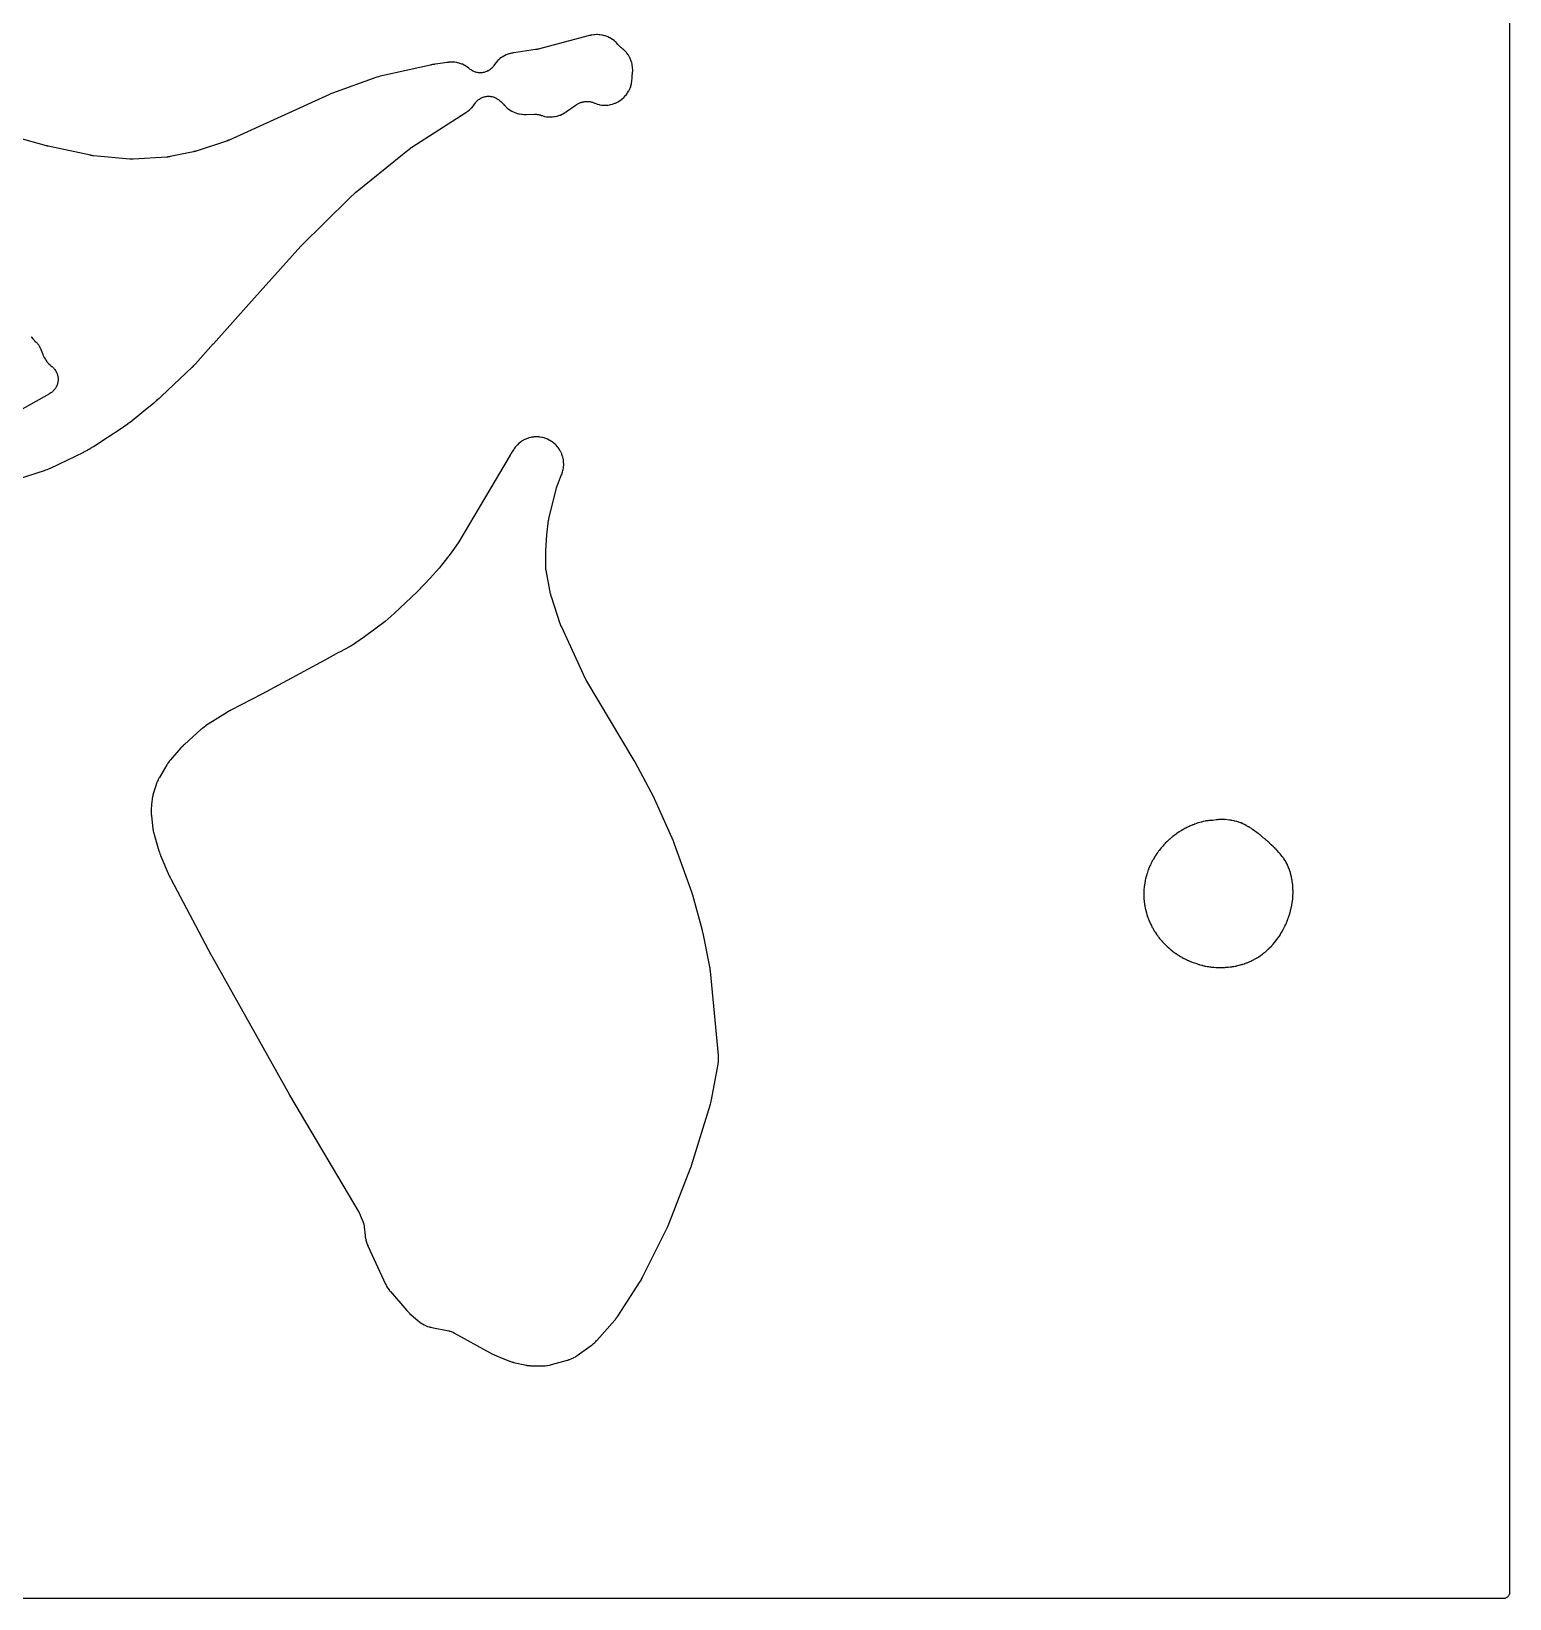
# Model space of a CAD drawing. Header units: millimetres. Extents: x 0 to 300, y 0 to 300.
# Drawn here: x 164.1 to 300.1, y -0.1 to 144.2 of the extents above; entities that cross this region are included whole.
import ezdxf

# ---------------------------------------------------------------- set-up
doc = ezdxf.new("R2010")
doc.units = ezdxf.units.MM
doc.layers.add('CUT', color=7, linetype='CONTINUOUS')

msp = doc.modelspace()

# ---------------------------------------------------------------- linework, layer by layer
at = {"layer": 'CUT'}
for points in [[(300.054, 298.5625), (300.054, 1.467), (300.054, 1.4375), (300.054, 0.5522), (300.0504, 0.4788), (300.0417, 0.4206), (300.0274, 0.3635), (300.0076, 0.3082), (299.9825, 0.255), (299.9522, 0.2046), (299.9172, 0.1573), (299.8777, 0.1137), (299.8341, 0.0743), (299.7869, 0.0392), (299.7365, 0.009), (299.6833, -0.0162), (299.6279, -0.036), (299.5709, -0.0503), (299.5127, -0.0589), (299.4392, -0.0625), (298.554, -0.0625), (1.4375, -0.0625)], [(161.6567, 102.5717), (165.3742, 103.7858), (165.3929, 103.7922), (165.5135, 103.8361), (165.532, 103.8431), (165.6815, 103.9031), (165.6997, 103.9108), (165.8172, 103.9625), (165.8352, 103.9707), (168.8998, 105.4413), (168.9161, 105.4494), (169.0212, 105.5038), (169.0373, 105.5124), (169.1671, 105.5847), (169.1829, 105.5938), (169.2845, 105.6546), (169.3, 105.6641), (169.3641, 105.7051), (169.3733, 105.7096), (169.3905, 105.7184), (169.5015, 105.7774), (169.5185, 105.7868), (169.6553, 105.8652), (169.6719, 105.8751), (169.7789, 105.9412), (169.7952, 105.9516), (171.0472, 106.7812), (172.3657, 107.6242), (172.3783, 107.6325), (172.4596, 107.6874), (172.472, 107.696), (172.5723, 107.7675), (172.5845, 107.7764), (172.6629, 107.8353), (172.6748, 107.8445), (172.793, 107.9381), (172.859, 107.9818), (172.8712, 107.9901), (172.9498, 108.045), (172.9617, 108.0535), (173.0586, 108.1248), (173.0704, 108.1337), (173.1461, 108.1924), (173.1577, 108.2015), (174.2496, 109.0909), (175.3401, 109.9539), (175.3499, 109.9618), (175.4125, 110.0135), (175.4221, 110.0216), (175.4994, 110.0882), (175.5088, 110.0964), (175.5693, 110.1508), (175.5785, 110.1592), (175.6915, 110.2651), (175.8428, 110.3883), (175.8509, 110.3951), (175.9073, 110.4427), (175.9159, 110.4501), (175.985, 110.5107), (175.9933, 110.5181), (176.047, 110.5671), (176.0558, 110.5752), (178.8769, 113.2486), (178.8858, 113.2572), (178.9429, 113.3135), (178.9515, 113.3223), (179.0217, 113.3945), (179.0303, 113.4035), (179.085, 113.4621), (179.0933, 113.4712), (179.1608, 113.5467), (180.8127, 115.3892), (180.8312, 115.4099), (184.3315, 119.3139), (188.8756, 124.3823), (193.3354, 128.8141), (193.8903, 129.3118), (198.2147, 132.8316), (198.9941, 133.438), (198.9999, 133.4424), (199.0133, 133.4527), (199.0191, 133.4571), (199.033, 133.4675), (199.0401, 133.4729), (199.0569, 133.4852), (199.0641, 133.4905), (199.0724, 133.4965), (199.0797, 133.5017), (199.088, 133.5076), (204.0455, 136.6817), (204.0577, 136.6897), (204.1361, 136.7426), (204.1481, 136.7509), (204.1944, 136.7839), (204.2177, 136.8013), (204.3643, 136.9166), (204.4082, 136.9548), (204.5411, 137.082), (204.5811, 137.1242), (204.7011, 137.2637), (204.7368, 137.3096), (204.8442, 137.4621), (204.8524, 137.4741), (204.8542, 137.4768), (204.8662, 137.4943), (204.9159, 137.5651), (204.9687, 137.6331), (205.006, 137.6766), (205.0651, 137.7392), (205.1064, 137.779), (205.1711, 137.8357), (205.216, 137.8713), (205.2859, 137.9216), (205.334, 137.9528), (205.4084, 137.9961), (205.4593, 138.0226), (205.5374, 138.0586), (205.5906, 138.0801), (205.6719, 138.1085), (205.7268, 138.1248), (205.8104, 138.1453), (205.8667, 138.1562), (205.9519, 138.1687), (206.0089, 138.1742), (206.0949, 138.1784), (206.1522, 138.1785), (206.2382, 138.1745), (206.2953, 138.1691), (206.3805, 138.1568), (206.4368, 138.146), (206.5204, 138.1257), (206.5754, 138.1095), (206.6568, 138.0813), (206.71, 138.06), (206.7882, 138.0241), (206.8391, 137.9978), (206.9136, 137.9546), (206.9618, 137.9235), (207.0318, 137.8735), (207.0937, 137.8246), (207.1268, 137.7971), (207.1822, 137.7488), (207.2051, 137.7299), (207.2432, 137.6999), (207.248, 137.6961), (207.2627, 137.6844), (207.2777, 137.6722), (207.2916, 137.6607), (207.3541, 137.6037), (207.4557, 137.5017), (207.5001, 137.4539), (207.5063, 137.4467), (207.5707, 137.3715), (207.5904, 137.3496), (207.7123, 137.2205), (207.7528, 137.1815), (207.8863, 137.0644), (207.9302, 137.0294), (208.074, 136.9252), (208.121, 136.8944), (208.2739, 136.8042), (208.3236, 136.778), (208.4843, 136.7024), (208.5362, 136.681), (208.7033, 136.6208), (208.757, 136.6042), (208.9289, 136.56), (208.9839, 136.5485), (209.1593, 136.5205), (209.2151, 136.5142), (209.3947, 136.5026), (209.4228, 136.5014), (209.4777, 136.5004), (209.4917, 136.5003), (209.583, 136.5008), (209.597, 136.5011), (210.3503, 136.5228), (210.3895, 136.5231), (210.4614, 136.5221), (210.5397, 136.5175), (210.5917, 136.5122), (210.6694, 136.5008), (210.7207, 136.4909), (210.797, 136.4728), (210.8639, 136.4539), (210.9122, 136.4387), (210.9296, 136.4327), (210.9403, 136.4289), (210.9525, 136.4245), (210.9664, 136.4197), (211.0211, 136.4016), (211.0493, 136.3929), (211.2313, 136.3422), (211.2888, 136.3292), (211.4724, 136.2971), (211.531, 136.2898), (211.7168, 136.2758), (211.7758, 136.2743), (211.9621, 136.2787), (212.0209, 136.2829), (212.206, 136.3056), (212.2641, 136.3156), (212.446, 136.3563), (212.5028, 136.3719), (212.6799, 136.4303), (212.7349, 136.4515), (212.9054, 136.5269), (212.958, 136.5534), (213.1225, 136.6464), (213.1478, 136.6616), (213.1965, 136.6924), (213.2088, 136.7004), (213.2886, 136.7536), (213.3007, 136.7619), (214.1943, 137.3908), (214.2265, 137.4124), (214.2864, 137.4508), (214.3535, 137.4898), (214.3992, 137.5139), (214.4695, 137.547), (214.5171, 137.567), (214.5899, 137.5939), (214.6577, 137.6157), (214.6949, 137.6268), (214.7723, 137.6481), (214.8143, 137.6585), (214.8915, 137.6758), (214.9766, 137.6906), (215.0337, 137.6977), (215.1199, 137.7042), (215.1774, 137.7059), (215.2638, 137.7041), (215.3211, 137.7002), (215.407, 137.6902), (215.4637, 137.6808), (215.5482, 137.6626), (215.6038, 137.6478), (215.6861, 137.6216), (215.7603, 137.594), (215.8006, 137.5778), (215.8074, 137.575), (215.8819, 137.5443), (215.9085, 137.534), (216.0787, 137.4731), (216.1337, 137.4564), (216.3148, 137.4106), (216.3724, 137.399), (216.5559, 137.3712), (216.6143, 137.3653), (216.7998, 137.3557), (216.8585, 137.3555), (217.0439, 137.364), (217.1024, 137.3696), (217.2861, 137.3962), (217.3438, 137.4074), (217.524, 137.4519), (217.5803, 137.4687), (217.7553, 137.5306), (217.8097, 137.5528), (217.9778, 137.6315), (218.0297, 137.6589), (218.1894, 137.7537), (218.2384, 137.7861), (218.388, 137.8959), (218.4336, 137.933), (218.5718, 138.057), (218.6135, 138.0983), (218.7389, 138.2352), (218.7764, 138.2804), (218.8878, 138.4289), (218.9207, 138.4775), (219.0171, 138.6362), (219.0451, 138.6878), (219.1255, 138.8552), (219.1483, 138.9093), (219.2119, 139.0837), (219.2294, 139.1398), (219.2757, 139.3195), (219.2875, 139.3771), (219.316, 139.5605), (219.3222, 139.6189), (219.3327, 139.8068), (219.3334, 139.8215), (219.3336, 139.8322), (219.3338, 139.8461), (219.3344, 139.8737), (219.3347, 139.8856), (219.3351, 139.8974), (219.3355, 139.9086), (219.3368, 139.935), (219.3374, 139.9462), (219.3396, 139.9838), (219.3422, 140.0176), (219.3496, 140.0947), (219.3542, 140.133), (219.3548, 140.1375), (219.3553, 140.1411), (219.3689, 140.2427), (219.3706, 140.2569), (219.377, 140.315), (219.3795, 140.3447), (219.3909, 140.5353), (219.3915, 140.5948), (219.3841, 140.783), (219.3788, 140.8423), (219.3527, 141.0288), (219.3416, 141.0873), (219.2971, 141.2703), (219.2802, 141.3274), (219.2179, 141.505), (219.1954, 141.5602), (219.1157, 141.7308), (219.0879, 141.7835), (218.9917, 141.9453), (218.9588, 141.995), (218.847, 142.1465), (218.8093, 142.1926), (218.6831, 142.3324), (218.641, 142.3745), (218.4997, 142.5028), (218.4771, 142.5223), (218.4321, 142.5591), (218.4205, 142.5684), (218.3461, 142.6265), (218.3108, 142.6555), (218.2475, 142.7102), (218.1815, 142.7734), (218.1241, 142.8343), (218.0936, 142.8683), (218.0857, 142.8776), (218.0843, 142.8792), (218.0762, 142.8887), (218.0663, 142.9004), (218.053, 142.9165), (218.0498, 142.9203), (218.0411, 142.9307), (218.0296, 142.9439), (217.9034, 143.0851), (217.8613, 143.1277), (217.7218, 143.2555), (217.6757, 143.2937), (217.5241, 143.407), (217.4744, 143.4404), (217.3122, 143.5381), (217.2595, 143.5664), (217.0884, 143.6473), (217.0331, 143.6702), (216.8548, 143.7338), (216.7975, 143.751), (216.6137, 143.7965), (216.555, 143.808), (216.3676, 143.8349), (216.308, 143.8404), (216.1189, 143.8485), (216.059, 143.8481), (215.8701, 143.8373), (215.8105, 143.8309), (215.621, 143.801), (215.5915, 143.7956), (215.5343, 143.7836), (215.5197, 143.7803), (215.425, 143.758), (215.4105, 143.7544), (210.7008, 142.5186), (210.6886, 142.5155), (210.66, 142.5084), (210.6477, 142.5054), (210.6327, 142.502), (210.6204, 142.4992), (210.5917, 142.4929), (210.5793, 142.4903), (210.5651, 142.4874), (210.5527, 142.485), (210.5238, 142.4795), (210.5114, 142.4773), (210.4962, 142.4746), (210.4838, 142.4726), (210.4547, 142.4679), (210.4423, 142.466), (208.4505, 142.1762), (208.4358, 142.1739), (208.3405, 142.1576), (208.3259, 142.1549), (208.2689, 142.1437), (208.2399, 142.1373), (208.0549, 142.0913), (207.998, 142.0741), (207.8209, 142.0109), (207.766, 141.9882), (207.596, 141.9078), (207.5436, 141.8797), (207.3825, 141.7829), (207.3331, 141.7498), (207.1823, 141.6375), (207.1364, 141.5996), (206.9975, 141.473), (206.9556, 141.4308), (206.8299, 141.291), (206.7924, 141.2448), (206.6797, 141.0912), (206.6627, 141.0668), (206.6478, 141.0443), (206.6373, 141.0292), (206.629, 141.0168), (206.6074, 140.9842), (206.5553, 140.913), (206.5183, 140.8674), (206.4595, 140.8017), (206.4182, 140.7599), (206.3532, 140.7002), (206.308, 140.6627), (206.2375, 140.6097), (206.1889, 140.5767), (206.1135, 140.5309), (206.0619, 140.5029), (205.9824, 140.4646), (205.9283, 140.4418), (205.8454, 140.4115), (205.7893, 140.3941), (205.7039, 140.3721), (205.6463, 140.3602), (205.5592, 140.3467), (205.5007, 140.3405), (205.4127, 140.3356), (205.3539, 140.3352), (205.2658, 140.3389), (205.2073, 140.3442), (205.1199, 140.3566), (205.0622, 140.3676), (204.9765, 140.3884), (204.9202, 140.4051), (204.8369, 140.4342), (204.7825, 140.4563), (204.7024, 140.4934), (204.6504, 140.5207), (204.5744, 140.5655), (204.5253, 140.5978), (204.4541, 140.6498), (204.3912, 140.7006), (204.3576, 140.7292), (204.3422, 140.7429), (204.297, 140.7795), (204.1485, 140.8881), (204.0999, 140.9202), (203.9416, 141.0139), (203.8902, 141.0411), (203.7236, 141.1191), (203.6697, 141.1411), (203.4963, 141.2026), (203.4406, 141.2194), (203.2621, 141.2637), (203.205, 141.275), (203.023, 141.3019), (202.9651, 141.3076), (202.7813, 141.3167), (202.7231, 141.3168), (202.5368, 141.3079), (202.5078, 141.3058), (202.4512, 141.3004), (202.4368, 141.2988), (202.3429, 141.2875), (202.3285, 141.2856), (201.4648, 141.1599), (201.2015, 141.1224), (201.1909, 141.1208), (201.142, 141.1129), (201.0583, 141.1008), (201.048, 141.0992), (200.9763, 141.0875), (200.9653, 141.0856), (200.8762, 141.0693), (200.8654, 141.0672), (200.7953, 141.0531), (200.7838, 141.0507), (196.3186, 140.0596), (196.3002, 140.0552), (196.1814, 140.0249), (196.1632, 140.02), (196.0153, 139.9772), (195.9973, 139.9717), (195.8806, 139.934), (195.8627, 139.9279), (191.7793, 138.4638), (191.7676, 138.4595), (191.6918, 138.4306), (191.6802, 138.426), (191.5859, 138.3877), (191.5744, 138.3828), (191.4999, 138.3508), (191.4885, 138.3457), (182.2779, 134.1502), (182.2666, 134.1451), (182.2401, 134.1335), (182.2288, 134.1286), (182.2149, 134.1227), (182.2034, 134.118), (182.1767, 134.1071), (182.1652, 134.1025), (182.1519, 134.0973), (182.1403, 134.0929), (182.1132, 134.0828), (182.1016, 134.0785), (182.0874, 134.0734), (182.0757, 134.0693), (182.0484, 134.0599), (182.0366, 134.0559), (179.2469, 133.1396), (179.235, 133.1357), (179.2071, 133.127), (179.1951, 133.1234), (179.1805, 133.119), (179.1685, 133.1155), (179.1404, 133.1075), (179.1283, 133.1042), (179.1144, 133.1005), (179.1023, 133.0973), (179.0739, 133.0902), (179.0618, 133.0872), (179.0469, 133.0836), (179.0347, 133.0808), (179.0062, 133.0745), (178.994, 133.0718), (176.8496, 132.6236), (176.8339, 132.6204), (176.7973, 132.6135), (176.7816, 132.6106), (176.7624, 132.6073), (176.7467, 132.6047), (176.7147, 132.5998), (176.7031, 132.5981), (176.685, 132.5957), (176.6691, 132.5937), (176.6322, 132.5893), (176.6163, 132.5876), (176.5969, 132.5856), (176.581, 132.5842), (176.5439, 132.5811), (176.528, 132.5799), (173.4377, 132.3806), (173.4305, 132.3802), (173.4136, 132.3792), (173.4105, 132.379), (173.3779, 132.3779), (173.3124, 132.3768), (173.29, 132.3768), (173.2588, 132.3778), (173.1761, 132.3823), (173.1407, 132.3849), (169.7895, 132.6992), (169.7761, 132.7005), (169.745, 132.7039), (169.7317, 132.7055), (169.7157, 132.7075), (169.7025, 132.7092), (169.6717, 132.7135), (169.6585, 132.7154), (169.6433, 132.7178), (169.6301, 132.7199), (169.5994, 132.7251), (169.5863, 132.7274), (169.5703, 132.7304), (169.5572, 132.7329), (169.5266, 132.739), (169.5135, 132.7417), (165.6132, 133.5823), (165.6078, 133.5834), (165.5953, 133.5862), (165.59, 133.5874), (165.5771, 133.5904), (165.5706, 133.5919), (165.5552, 133.5955), (165.5487, 133.5971), (165.5411, 133.5989), (165.5345, 133.6006), (165.5192, 133.6044), (165.5135, 133.6059), (165.5012, 133.6091), (165.4836, 133.6139), (165.4758, 133.616), (155.2302, 136.4772)], [(164.0719, 116.0645), (164.1041, 116.0169), (164.2127, 115.8712), (164.2493, 115.8269), (164.3714, 115.6923), (164.412, 115.6516), (164.507, 115.5653), (164.5368, 115.5368), (164.5903, 115.4835), (164.6459, 115.4228), (164.6811, 115.3806), (164.7309, 115.315), (164.762, 115.2699), (164.8057, 115.2), (164.8326, 115.1521), (164.8696, 115.0785), (164.9004, 115.0096), (164.9164, 114.9716), (165.0967, 114.5131), (165.1408, 114.4004), (165.1461, 114.3873), (165.167, 114.3375), (165.1783, 114.312), (165.2548, 114.1507), (165.281, 114.1015), (165.3709, 113.95), (165.4016, 113.9035), (165.5051, 113.761), (165.5399, 113.7176), (165.6563, 113.5853), (165.695, 113.5452), (165.8231, 113.4243), (165.8653, 113.388), (165.9455, 113.3253), (165.9796, 113.2972), (166.0409, 113.2442), (166.1049, 113.1832), (166.1455, 113.1405), (166.2032, 113.0734), (166.2394, 113.0269), (166.2902, 112.9545), (166.3216, 112.9047), (166.3651, 112.8277), (166.3915, 112.775), (166.4272, 112.6941), (166.4483, 112.6391), (166.4759, 112.5551), (166.4915, 112.4983), (166.5107, 112.4119), (166.5206, 112.3539), (166.5312, 112.2661), (166.5354, 112.2073), (166.5374, 112.1189), (166.5358, 112.06), (166.529, 111.9718), (166.5217, 111.9134), (166.5063, 111.8263), (166.4932, 111.7688), (166.4694, 111.6837), (166.4507, 111.6278), (166.4186, 111.5454), (166.3946, 111.4916), (166.3546, 111.4127), (166.3254, 111.3616), (166.2778, 111.287), (166.2437, 111.239), (166.189, 111.1694), (166.1504, 111.125), (166.0891, 111.0612), (166.0463, 111.0207), (165.9791, 110.9632), (165.9325, 110.9272), (165.86, 110.8765), (165.7913, 110.8335), (165.7533, 110.8109), (158.9964, 107.0219)]]:
    msp.add_lwpolyline(points, dxfattribs=at)
for points in [[(175.3642, 70.2718), (175.3676, 70.2598), (175.8111, 68.7486), (175.8163, 68.7316), (175.8522, 68.6216), (175.858, 68.6048), (175.907, 68.4681), (175.9133, 68.4515), (175.9556, 68.3438), (175.9624, 68.3273), (176.7679, 66.4437), (176.7729, 66.4322), (176.8064, 66.3583), (176.8117, 66.347), (176.8556, 66.255), (176.8611, 66.2438), (176.8976, 66.1713), (176.9034, 66.1602), (180.6257, 59.1373), (180.6272, 59.1344), (180.6378, 59.1146), (180.6395, 59.1116), (180.6529, 59.0869), (180.6545, 59.0839), (180.6652, 59.0645), (180.667, 59.0614), (187.7848, 46.3445), (187.7865, 46.3416), (187.7981, 46.321), (187.8, 46.3178), (187.8147, 46.2923), (187.8165, 46.2892), (187.8282, 46.269), (187.8301, 46.2657), (194.2053, 35.4928), (194.2089, 35.4867), (194.2172, 35.4724), (194.2187, 35.4698), (194.2342, 35.4417), (194.2643, 35.385), (194.2743, 35.3653), (194.2873, 35.3376), (194.3202, 35.2637), (194.3337, 35.2317), (194.5886, 34.5928), (194.5926, 34.5827), (194.5987, 34.5668), (194.6083, 34.5408), (194.6204, 34.5063), (194.6306, 34.4752), (194.632, 34.4708), (194.6473, 34.4152), (194.6657, 34.3389), (194.6801, 34.2657), (194.6882, 34.2138), (194.6938, 34.1704), (194.6953, 34.1563), (194.6963, 34.1457), (194.7692, 33.3651), (194.771, 33.3483), (194.7844, 33.2388), (194.7867, 33.222), (194.7965, 33.1565), (194.8025, 33.1231), (194.847, 32.9104), (194.8647, 32.8449), (194.9329, 32.6385), (194.9445, 32.6066), (194.9687, 32.545), (194.9752, 32.5293), (195.0186, 32.4279), (195.0255, 32.4124), (196.656, 28.8799), (196.6621, 28.8671), (196.7025, 28.7847), (196.7089, 28.7721), (196.7344, 28.7232), (196.748, 28.6984), (196.839, 28.5419), (196.8696, 28.4945), (196.9749, 28.3473), (196.9919, 28.3247), (197.026, 28.2814), (197.0349, 28.2704), (197.0934, 28.1997), (197.1026, 28.1889), (198.6017, 26.462), (198.6161, 26.4461), (198.7111, 26.3442), (198.7261, 26.3287), (198.8498, 26.2053), (198.8652, 26.1904), (198.9673, 26.0955), (198.9833, 26.0812), (199.6559, 25.4997), (199.6678, 25.4897), (199.7462, 25.4254), (199.7583, 25.4157), (199.8064, 25.3783), (199.8315, 25.3598), (199.9953, 25.2456), (200.0483, 25.2126), (200.2207, 25.1173), (200.2767, 25.09), (200.4581, 25.0131), (200.5167, 24.9918), (200.7077, 24.9333), (200.7378, 24.9249), (200.7968, 24.9102), (200.812, 24.9066), (200.9109, 24.8845), (200.9261, 24.8814), (202.4801, 24.5773), (202.4916, 24.575), (202.5071, 24.5717), (202.5528, 24.5609), (202.6062, 24.5468), (202.6838, 24.5225), (202.7577, 24.4956), (202.8336, 24.464), (202.8852, 24.4398), (202.9278, 24.4183), (202.9414, 24.4109), (202.9517, 24.4053), (206.2887, 22.5553), (206.3026, 22.5478), (206.3934, 22.5006), (206.4075, 22.4935), (206.5229, 22.4372), (206.5372, 22.4304), (206.6303, 22.388), (206.6447, 22.3817), (207.8946, 21.8515), (207.907, 21.8463), (207.9884, 21.814), (208.0009, 21.8091), (208.0503, 21.7908), (208.0757, 21.7819), (208.2423, 21.7283), (208.2681, 21.7206), (208.3189, 21.7068), (208.3319, 21.7034), (208.4169, 21.6822), (208.43, 21.6791), (209.4618, 21.4466), (209.4776, 21.4433), (209.5804, 21.423), (209.5963, 21.4201), (209.6584, 21.4096), (209.6903, 21.4051), (209.8985, 21.3812), (209.9306, 21.3784), (209.9935, 21.3746), (210.0096, 21.3739), (210.1144, 21.3704), (210.1305, 21.37), (211.1278, 21.3635), (211.1418, 21.3636), (211.2325, 21.3651), (211.2465, 21.3655), (211.3009, 21.3677), (211.3288, 21.3695), (211.507, 21.385), (211.5624, 21.3924), (211.7384, 21.4243), (211.7657, 21.4299), (211.8189, 21.4422), (211.8324, 21.4455), (211.9203, 21.4679), (211.9338, 21.4715), (213.406, 21.8831), (213.4186, 21.8868), (213.5003, 21.9116), (213.5128, 21.9155), (213.5615, 21.9315), (213.5863, 21.9402), (213.7437, 21.9995), (213.792, 22.0201), (213.9416, 22.0919), (213.9878, 22.1167), (214.1326, 22.2025), (214.1548, 22.2164), (214.1977, 22.2444), (214.2087, 22.2517), (214.279, 22.2999), (214.2898, 22.3075), (215.5621, 23.2209), (215.5756, 23.2309), (215.6626, 23.2971), (215.6758, 23.3075), (215.7269, 23.3487), (215.7525, 23.3705), (215.9146, 23.517), (215.9389, 23.5403), (215.9851, 23.5869), (215.9967, 23.599), (216.0714, 23.6789), (216.0827, 23.6913), (217.7369, 25.5628), (217.7438, 25.5707), (217.7916, 25.6268), (217.7986, 25.6352), (217.8293, 25.6725), (217.8437, 25.6907), (217.9314, 25.8062), (217.9446, 25.8243), (217.9669, 25.8561), (217.9728, 25.8648), (218.0136, 25.9251), (218.0201, 25.9349), (220.0908, 29.1328), (220.0999, 29.1474), (220.1581, 29.2432), (220.1669, 29.2581), (220.2364, 29.3804), (220.2447, 29.3955), (220.2973, 29.4945), (220.3052, 29.5099), (222.6181, 34.1829), (222.6238, 34.1948), (222.6602, 34.2727), (222.6657, 34.2847), (222.7092, 34.3834), (222.7144, 34.3956), (222.7474, 34.475), (222.7523, 34.4872), (224.7188, 39.5358), (224.7225, 39.5455), (224.7476, 39.6136), (224.7514, 39.6241), (224.7812, 39.7095), (224.7847, 39.7199), (224.807, 39.7877), (224.8105, 39.7989), (226.5356, 45.4234), (226.5405, 45.44), (226.5704, 45.5485), (226.5747, 45.5652), (226.6083, 45.7024), (226.6121, 45.7193), (226.6357, 45.8293), (226.6391, 45.8463), (227.2439, 49.1301), (227.2463, 49.1438), (227.2606, 49.2328), (227.2626, 49.2466), (227.2699, 49.3003), (227.2731, 49.3279), (227.289, 49.5051), (227.2914, 49.5605), (227.2909, 49.7384), (227.2902, 49.7662), (227.2875, 49.8203), (227.2866, 49.8342), (227.2801, 49.9241), (227.279, 49.938), (226.5376, 57.6812), (226.536, 57.6964), (226.524, 57.7952), (226.5219, 57.8103), (226.5037, 57.9339), (226.5013, 57.949), (226.4842, 58.047), (226.4814, 58.0621), (225.861, 61.1623), (225.859, 61.172), (225.8444, 61.2391), (225.8421, 61.2494), (225.8224, 61.3327), (225.8199, 61.3428), (225.8033, 61.4083), (225.8005, 61.419), (224.9129, 64.6591), (224.91, 64.6694), (224.8892, 64.7404), (224.8859, 64.7513), (224.8582, 64.8393), (224.8548, 64.85), (224.8317, 64.9191), (224.8277, 64.9304), (223.2468, 69.3611), (223.2431, 69.3713), (223.2163, 69.4421), (223.2121, 69.453), (223.1771, 69.5405), (223.1728, 69.5511), (223.1438, 69.6197), (223.1389, 69.631), (221.4287, 73.4632), (221.4248, 73.4718), (221.3973, 73.531), (221.393, 73.54), (221.3574, 73.6132), (221.353, 73.6221), (221.324, 73.6795), (221.3191, 73.6888), (219.6227, 76.8986), (219.6192, 76.905), (219.5949, 76.9497), (219.5911, 76.9566), (219.5601, 77.0119), (219.5563, 77.0186), (219.5312, 77.0619), (219.527, 77.069), (215.1724, 84.3664), (215.1665, 84.3763), (215.1531, 84.3996), (215.1474, 84.4096), (215.1405, 84.4219), (215.1349, 84.4319), (215.122, 84.4555), (215.1165, 84.4657), (215.1103, 84.4774), (215.105, 84.4877), (215.0927, 84.5116), (215.0875, 84.5219), (215.0812, 84.5345), (215.0762, 84.5448), (215.0645, 84.5691), (215.0596, 84.5795), (212.8287, 89.3733), (212.8231, 89.3855), (212.8103, 89.4142), (212.8049, 89.4265), (212.7984, 89.4416), (212.7932, 89.454), (212.7812, 89.4831), (212.7762, 89.4956), (212.7705, 89.5099), (212.7657, 89.5225), (212.7546, 89.5519), (212.7499, 89.5645), (212.7444, 89.58), (212.7399, 89.5927), (212.7297, 89.6224), (212.7254, 89.6352), (211.9142, 92.1174), (211.9099, 92.1308), (211.9002, 92.1622), (211.8961, 92.1757), (211.8913, 92.1921), (211.8875, 92.2057), (211.8788, 92.2373), (211.8751, 92.2509), (211.8711, 92.2665), (211.8677, 92.2802), (211.8599, 92.3121), (211.8567, 92.3258), (211.8529, 92.3425), (211.8499, 92.3563), (211.8432, 92.3884), (211.8404, 92.4022), (211.4185, 94.5867), (211.4171, 94.5938), (211.4141, 94.6104), (211.4135, 94.6134), (211.4093, 94.6391), (211.4008, 96.2418), (211.4008, 96.2472), (211.4008, 96.2598), (211.4008, 96.2652), (211.4009, 96.278), (211.401, 96.2846), (211.4012, 96.3), (211.4013, 96.3065), (211.4014, 96.3142), (211.4016, 96.3208), (211.4021, 96.3362), (211.4022, 96.342), (211.4027, 96.3545), (211.4035, 96.3722), (211.4039, 96.38), (211.4817, 97.8358), (211.6578, 99.1712), (211.6596, 99.184), (211.664, 99.2139), (211.6659, 99.2267), (211.6685, 99.2423), (211.6706, 99.2551), (211.6759, 99.2849), (211.6782, 99.2976), (211.681, 99.3122), (211.6835, 99.3249), (211.6896, 99.3545), (211.6923, 99.3672), (211.6957, 99.3826), (211.6986, 99.3952), (211.7055, 99.4246), (211.7086, 99.4372), (212.3832, 102.1211), (212.3868, 102.135), (212.3954, 102.1671), (212.3993, 102.1809), (212.404, 102.1977), (212.4081, 102.2114), (212.4177, 102.2432), (212.422, 102.2569), (212.427, 102.2725), (212.4314, 102.2861), (212.4421, 102.3176), (212.4467, 102.3311), (212.4526, 102.3475), (212.4575, 102.3609), (212.4691, 102.3922), (212.4742, 102.4055), (212.8521, 103.3707), (212.8574, 103.3846), (212.8905, 103.4758), (212.8954, 103.4899), (212.9139, 103.5451), (212.9227, 103.5737), (212.9744, 103.7578), (212.9877, 103.816), (213.0204, 104.0018), (213.0278, 104.061), (213.0418, 104.2491), (213.0433, 104.3087), (213.0387, 104.4973), (213.0342, 104.5568), (213.0108, 104.744), (213.0005, 104.8028), (212.9586, 104.9867), (212.9425, 105.0441), (212.8826, 105.223), (212.8609, 105.2786), (212.7835, 105.4506), (212.7563, 105.5037), (212.6622, 105.6672), (212.6299, 105.7174), (212.52, 105.8707), (212.4829, 105.9175), (212.3584, 106.0591), (212.3168, 106.1019), (212.1788, 106.2305), (212.1331, 106.269), (211.983, 106.3832), (211.9338, 106.417), (211.7731, 106.5157), (211.7208, 106.5444), (211.5511, 106.6267), (211.4961, 106.6501), (211.3191, 106.7151), (211.2621, 106.7329), (211.0795, 106.78), (211.021, 106.7921), (210.8346, 106.8208), (210.7752, 106.827), (210.5869, 106.8371), (210.5272, 106.8373), (210.3388, 106.8287), (210.2794, 106.823), (210.0927, 106.7957), (210.0342, 106.7841), (209.8512, 106.7384), (209.7941, 106.7211), (209.6165, 106.6574), (209.5614, 106.6345), (209.391, 106.5535), (209.3385, 106.5252), (209.177, 106.4277), (209.1275, 106.3943), (208.9766, 106.2813), (208.9306, 106.2432), (208.7916, 106.1156), (208.7497, 106.0732), (208.6241, 105.9325), (208.5866, 105.886), (208.474, 105.7315), (208.457, 105.7069), (208.4251, 105.6582), (208.4171, 105.6456), (208.366, 105.5631), (208.3583, 105.5504), (208.2257, 105.3241), (208.2161, 105.3102), (208.1849, 105.263), (208.1771, 105.2508), (208.1272, 105.171), (208.1197, 105.1586), (203.3908, 97.17), (202.68, 96.1773), (201.6011, 94.7697), (200.7625, 93.8257), (199.6284, 92.6467), (199.5687, 92.5846), (199.5674, 92.5833), (199.5647, 92.5804), (197.4418, 90.5856), (196.6103, 89.8392), (194.7227, 88.4497), (193.8289, 87.8095), (193.8173, 87.8013), (193.8027, 87.7912), (193.3911, 87.5518), (192.4248, 87.0299), (192.3369, 86.9824), (191.0571, 86.2912), (185.2675, 83.1642), (182.4171, 81.6922), (182.4048, 81.6857), (182.3254, 81.6423), (182.3133, 81.6355), (182.2149, 81.5788), (182.2029, 81.5717), (182.1256, 81.5247), (182.1138, 81.5173), (180.1088, 80.2337), (180.0993, 80.2275), (180.0337, 80.1837), (180.024, 80.1771), (179.9816, 80.1476), (179.9614, 80.1329), (179.8377, 80.039), (179.8189, 80.0241), (179.7868, 79.9977), (179.7782, 79.9904), (179.7189, 79.9397), (179.7094, 79.9314), (178.1529, 78.5404), (178.1393, 78.5279), (178.0526, 78.4455), (178.0395, 78.4326), (177.9339, 78.3259), (177.9211, 78.3126), (177.8396, 78.225), (177.8273, 78.2113), (176.8664, 77.1129), (176.8575, 77.1025), (176.8, 77.0337), (176.7913, 77.023), (176.7578, 76.9809), (176.7411, 76.9589), (176.636, 76.8139), (176.6204, 76.7912), (176.5908, 76.7461), (176.5834, 76.7345), (176.536, 76.6585), (176.5288, 76.6467), (175.8504, 75.5018), (175.8415, 75.4863), (175.7854, 75.3848), (175.777, 75.3691), (175.7452, 75.3072), (175.7298, 75.275), (175.6362, 75.0631), (175.6227, 75.03), (175.5985, 74.9648), (175.5925, 74.948), (175.5553, 74.8382), (175.5498, 74.8212), (175.2919, 73.9786), (175.2874, 73.9629), (175.259, 73.8604), (175.2549, 73.8446), (175.2396, 73.7826), (175.2326, 73.7507), (175.1929, 73.5419), (175.1876, 73.5096), (175.1791, 73.4464), (175.1772, 73.4301), (175.1659, 73.3244), (175.1644, 73.3081), (175.1078, 72.5912), (175.1068, 72.5765), (175.1016, 72.4806), (175.101, 72.4658), (175.0993, 72.4081), (175.0991, 72.3785), (175.1029, 72.1865), (175.1042, 72.157), (175.1082, 72.0994), (175.1094, 72.0847), (175.1184, 71.989), (175.1199, 71.9743), (175.2627, 70.7728), (175.2643, 70.7604), (175.2756, 70.6797), (175.2774, 70.6673), (175.2853, 70.6189), (175.2898, 70.5942), (175.3224, 70.4346), (175.328, 70.4102), (175.3398, 70.3626), (175.3429, 70.3505)], [(266.582, 63.2822), (266.586, 63.2683), (266.6208, 63.1523), (266.6336, 63.0922), (266.637, 63.0772), (266.6602, 62.9801), (266.664, 62.9653), (266.6794, 62.9073), (266.6881, 62.8779), (266.7492, 62.688), (266.7594, 62.659), (266.7807, 62.6029), (266.7863, 62.5886), (266.8072, 62.5375), (266.8226, 62.4907), (266.8275, 62.4764), (266.8473, 62.4208), (266.8582, 62.3926), (266.9333, 62.2114), (266.9455, 62.1838), (266.9708, 62.1305), (266.9774, 62.117), (267.0217, 62.0294), (267.0287, 62.016), (267.0623, 61.9536), (267.0981, 61.8721), (267.1042, 61.8587), (267.1448, 61.7722), (267.1512, 61.7589), (267.1768, 61.7076), (267.1906, 61.6816), (267.2842, 61.515), (267.2993, 61.4897), (267.3298, 61.4411), (267.3378, 61.4287), (267.3791, 61.3664), (267.4118, 61.309), (267.4191, 61.2965), (267.4484, 61.248), (267.4639, 61.2235), (267.5689, 61.0668), (267.5856, 61.0431), (267.6194, 60.9976), (267.6282, 60.9861), (267.6862, 60.9117), (267.6953, 60.9004), (267.7548, 60.8278), (267.7859, 60.7833), (267.7949, 60.7708), (267.8543, 60.6903), (267.8636, 60.6781), (267.9005, 60.6307), (267.92, 60.6069), (268.0508, 60.4556), (268.0715, 60.4328), (268.1131, 60.3894), (268.1215, 60.3808), (268.1295, 60.3713), (268.1935, 60.2972), (268.2034, 60.286), (268.243, 60.2424), (268.2638, 60.2207), (268.4023, 60.0826), (268.4242, 60.0619), (268.4679, 60.0226), (268.4792, 60.0127), (268.5535, 59.949), (268.5651, 59.9394), (268.7192, 59.8139), (268.8616, 59.6798), (268.8725, 59.6698), (268.9441, 59.6057), (268.9552, 59.5959), (268.9991, 59.5585), (269.0221, 59.5398), (269.1743, 59.4225), (269.1981, 59.405), (269.2455, 59.3721), (269.2578, 59.3638), (269.338, 59.3109), (269.3505, 59.3029), (269.3525, 59.3016), (269.3588, 59.2967), (269.3705, 59.2879), (269.4166, 59.254), (269.4407, 59.2372), (269.5994, 59.132), (269.6242, 59.1164), (269.6734, 59.0872), (269.6861, 59.0798), (269.7691, 59.0331), (269.782, 59.0261), (269.8592, 58.9851), (269.9342, 58.9383), (269.9466, 58.9308), (270.0281, 58.8826), (270.0408, 58.8753), (270.0904, 58.8476), (270.1162, 58.834), (270.2857, 58.7498), (270.3121, 58.7374), (270.3642, 58.7146), (270.3776, 58.7089), (270.3883, 58.7046), (270.3933, 58.7019), (270.4063, 58.6952), (270.4912, 58.6528), (270.5043, 58.6465), (270.5559, 58.6222), (270.5827, 58.6105), (270.7581, 58.5383), (270.7853, 58.5279), (270.839, 58.5088), (270.8528, 58.504), (270.943, 58.4744), (270.9569, 58.4701), (271.1526, 58.411), (271.3478, 58.3367), (271.3616, 58.3316), (271.4517, 58.2998), (271.4656, 58.2951), (271.5202, 58.2773), (271.5484, 58.2688), (271.7327, 58.2186), (271.7612, 58.2116), (271.8173, 58.1992), (271.8317, 58.1963), (271.9255, 58.178), (271.9399, 58.1753), (271.9456, 58.1744), (271.9525, 58.1725), (271.9669, 58.1687), (272.0236, 58.1547), (272.0527, 58.1482), (272.2433, 58.1109), (272.2727, 58.1059), (272.3305, 58.0975), (272.3453, 58.0956), (272.4418, 58.0841), (272.4566, 58.0825), (272.5256, 58.076), (272.6331, 58.0578), (272.6469, 58.0556), (272.7369, 58.0425), (272.7507, 58.0407), (272.805, 58.0341), (272.8328, 58.0313), (273.014, 58.0178), (273.042, 58.0163), (273.0966, 58.0148), (273.1106, 58.0146), (273.1873, 58.0142), (273.2725, 58.0082), (273.2867, 58.0074), (273.3418, 58.0048), (273.3701, 58.0042), (273.5538, 58.0043), (273.5821, 58.005), (273.6373, 58.0076), (273.6514, 58.0084), (273.7431, 58.015), (273.7572, 58.0162), (273.8631, 58.0262), (273.9509, 58.0279), (273.9655, 58.0283), (274.0601, 58.0324), (274.0746, 58.0332), (274.1314, 58.037), (274.1604, 58.0396), (274.3484, 58.0615), (274.3772, 58.0655), (274.4333, 58.0748), (274.4477, 58.0774), (274.5015, 58.0877), (274.5759, 58.0966), (274.5904, 58.0985), (274.6469, 58.1067), (274.6757, 58.1116), (274.8622, 58.1479), (274.8908, 58.1542), (274.9462, 58.1678), (274.9604, 58.1715), (275.0521, 58.1964), (275.0661, 58.2004), (275.1644, 58.2297), (275.2783, 58.2543), (275.2925, 58.2576), (275.3846, 58.2798), (275.3987, 58.2834), (275.4537, 58.2981), (275.4817, 58.3064), (275.6621, 58.3641), (275.6896, 58.3737), (275.7429, 58.3937), (275.7565, 58.399), (275.842, 58.4334), (275.8871, 58.4481), (275.9015, 58.453), (275.9575, 58.4728), (275.9858, 58.4837), (276.1685, 58.559), (276.1963, 58.5713), (276.2499, 58.5967), (276.2636, 58.6034), (276.3518, 58.6479), (276.3653, 58.6549), (276.4109, 58.6794), (276.4887, 58.7155), (276.5037, 58.7228), (276.5617, 58.7517), (276.5911, 58.7674), (276.7788, 58.8744), (276.8072, 58.8916), (276.8218, 58.901), (276.8853, 58.9373), (276.8988, 58.9453), (276.9514, 58.9772), (276.9779, 58.9942), (277.147, 59.1093), (277.1725, 59.1277), (277.2214, 59.1649), (277.2338, 59.1746), (277.3137, 59.2386), (277.3258, 59.2486), (277.4185, 59.3271), (277.4289, 59.3348), (277.5042, 59.3925), (277.5157, 59.4016), (277.5602, 59.4373), (277.5825, 59.4562), (277.7224, 59.5805), (277.752, 59.6095), (277.8469, 59.6898), (277.8583, 59.6998), (277.9322, 59.7656), (277.9434, 59.7759), (277.9868, 59.8165), (278.0084, 59.8379), (278.1456, 59.9802), (278.1661, 60.0027), (278.2051, 60.0475), (278.215, 60.0591), (278.278, 60.1354), (278.2875, 60.1472), (278.7566, 60.745), (278.7651, 60.7561), (278.8193, 60.8286), (278.8275, 60.8399), (278.8591, 60.8842), (278.8747, 60.9073), (278.9728, 61.0594), (278.9873, 61.0832), (279.0146, 61.1303), (279.0215, 61.1424), (279.0651, 61.2217), (279.0717, 61.234), (279.2211, 61.5214), (279.2548, 61.5748), (279.2807, 61.62), (279.3572, 61.7685), (279.3686, 61.7919), (279.39, 61.8381), (279.3953, 61.85), (279.4123, 61.8891), (279.4471, 61.9559), (279.4532, 61.9679), (279.4918, 62.0464), (279.4976, 62.0586), (279.5197, 62.1063), (279.5305, 62.1309), (279.597, 62.2927), (279.6066, 62.3178), (279.6244, 62.3673), (279.6288, 62.38), (279.6565, 62.463), (279.6607, 62.4758), (279.6811, 62.5419), (279.7085, 62.6087), (279.7135, 62.6212), (279.7449, 62.7032), (279.7497, 62.7159), (279.7675, 62.7656), (279.776, 62.7912), (279.8277, 62.9591), (279.8351, 62.9851), (279.8484, 63.0362), (279.8516, 63.0493), (279.8718, 63.1348), (279.8747, 63.148), (279.8879, 63.2102), (279.9047, 63.2647), (279.9087, 63.2779), (279.9333, 63.3644), (279.9369, 63.3778), (279.9505, 63.4301), (279.9568, 63.457), (279.9939, 63.6329), (279.999, 63.6601), (280.0077, 63.7134), (280.0098, 63.7271), (280.0222, 63.8162), (280.0239, 63.8299), (280.0296, 63.8789), (280.0399, 63.9272), (280.0427, 63.9412), (280.0598, 64.0326), (280.0622, 64.0467), (280.0712, 64.1019), (280.0751, 64.1302), (280.0962, 64.3149), (280.0987, 64.3434), (280.1024, 64.3992), (280.1032, 64.4135), (280.1071, 64.5064), (280.1075, 64.5207), (280.1081, 64.555), (280.1118, 64.587), (280.1134, 64.602), (280.1222, 64.6994), (280.1234, 64.7144), (280.1272, 64.773), (280.1285, 64.8031), (280.1314, 64.9985), (280.1311, 65.0286), (280.1291, 65.0873), (280.1284, 65.1023), (280.1225, 65.1999), (280.1214, 65.2149), (280.1203, 65.2283), (280.1205, 65.2385), (280.1206, 65.2544), (280.1197, 65.3583), (280.1193, 65.3742), (280.1171, 65.4365), (280.1152, 65.4684), (280.0968, 65.6751), (280.0932, 65.7068), (280.0844, 65.7686), (280.0819, 65.7843), (280.0645, 65.8867), (280.0635, 65.892), (280.0632, 65.8953), (280.0508, 66.0047), (280.0486, 66.0215), (280.0393, 66.0869), (280.0336, 66.1203), (279.9903, 66.336), (279.9827, 66.369), (279.9661, 66.4329), (279.9616, 66.4492), (279.9353, 66.5399), (279.9122, 66.6412), (279.9081, 66.658), (279.8913, 66.7233), (279.8817, 66.7565), (279.8131, 66.9704), (279.8016, 67.003), (279.7774, 67.0659), (279.7709, 67.082), (279.7275, 67.1856), (279.7238, 67.1942), (279.7234, 67.1954), (279.719, 67.2075), (279.7016, 67.2546), (279.6922, 67.2785), (279.6286, 67.4304), (279.6068, 67.4769), (279.5304, 67.6228), (279.518, 67.6454), (279.5006, 67.6753), (279.498, 67.6805), (279.4851, 67.7044), (279.3991, 67.8559), (279.3702, 67.902), (279.2708, 68.0451), (279.2548, 68.0671), (279.2426, 68.0831), (279.2082, 68.1341), (279.1993, 68.1469), (279.1641, 68.1963), (279.1454, 68.2211), (279.0198, 68.3791), (278.9998, 68.403), (278.9597, 68.4484), (278.9492, 68.46), (278.8804, 68.5339), (278.8697, 68.5452), (278.8083, 68.6079), (278.6603, 68.7845), (278.6536, 68.7924), (278.6059, 68.8473), (278.5988, 68.8554), (278.5669, 68.8908), (278.5512, 68.9076), (278.4515, 69.0102), (278.4358, 69.0258), (278.4081, 69.0523), (278.4005, 69.0594), (278.3477, 69.1081), (278.3391, 69.1159), (278.1201, 69.3104), (277.9686, 69.4651), (277.954, 69.4794), (277.8581, 69.5709), (277.8431, 69.5848), (277.7189, 69.6954), (277.7035, 69.7087), (277.6015, 69.7935), (277.5856, 69.8062), (277.3971, 69.9524), (277.2123, 70.1166), (277.1964, 70.1302), (277.0914, 70.2171), (277.075, 70.2301), (276.9396, 70.3344), (276.9228, 70.3469), (276.812, 70.4262), (276.7947, 70.4381), (276.6292, 70.5481), (276.4556, 70.6827), (276.4467, 70.6895), (276.3839, 70.7364), (276.3744, 70.7433), (276.3327, 70.7732), (276.3123, 70.7872), (276.1832, 70.8718), (276.163, 70.8844), (276.1276, 70.9057), (276.1179, 70.9114), (276.0507, 70.9501), (276.0398, 70.9562), (275.8523, 71.0589), (275.8426, 71.0647), (275.8194, 71.078), (275.6688, 71.1597), (275.6622, 71.1629), (275.6575, 71.1654), (275.5822, 71.2045), (275.5705, 71.2104), (275.5247, 71.233), (275.501, 71.244), (275.3476, 71.3114), (275.2988, 71.3303), (275.1401, 71.384), (275.1152, 71.3919), (275.0661, 71.4061), (275.0535, 71.4097), (274.9715, 71.4316), (274.9588, 71.4348), (274.7728, 71.4802), (274.7476, 71.4871), (274.7165, 71.4947), (274.513, 71.5385), (274.4815, 71.5444), (274.4197, 71.5543), (274.4039, 71.5566), (274.3006, 71.5703), (274.2847, 71.5722), (273.8733, 71.6157), (273.8601, 71.6169), (273.7739, 71.6241), (273.7606, 71.625), (273.7088, 71.6282), (273.6822, 71.6292), (273.5117, 71.6321), (273.4585, 71.6306), (273.2885, 71.6183), (273.262, 71.6158), (273.2104, 71.6098), (273.1972, 71.6081), (273.1115, 71.5961), (273.0984, 71.5941), (272.7651, 71.5401), (272.4877, 71.5319), (272.4738, 71.5313), (272.3833, 71.5266), (272.3694, 71.5257), (272.3151, 71.5215), (272.2874, 71.5188), (272.11, 71.4969), (272.0551, 71.4876), (271.8805, 71.4494), (271.8534, 71.4428), (271.8008, 71.4287), (271.7874, 71.4249), (271.7005, 71.3995), (271.6871, 71.3954), (271.4282, 71.3129), (271.302, 71.2807), (271.251, 71.2653), (271.0898, 71.2085), (271.0648, 71.1991), (271.0421, 71.19), (271.04, 71.1893), (271.0259, 71.1846), (270.9352, 71.1532), (270.9213, 71.1482), (270.8672, 71.128), (270.8398, 71.117), (270.6635, 71.0411), (270.6367, 71.0287), (270.5849, 71.0033), (270.5717, 70.9966), (270.4865, 70.9522), (270.4735, 70.9452), (270.3698, 70.8878), (270.2662, 70.8407), (270.2532, 70.8345), (270.1692, 70.7938), (270.1563, 70.7874), (270.1064, 70.7617), (270.0811, 70.7479), (269.9194, 70.6546), (269.8948, 70.6396), (269.8476, 70.6093), (269.8356, 70.6014), (269.7601, 70.5503), (269.6832, 70.5053), (269.6711, 70.498), (269.624, 70.469), (269.6003, 70.4536), (269.4485, 70.3498), (269.4255, 70.3333), (269.3814, 70.3), (269.3702, 70.2913), (269.2981, 70.2341), (269.2871, 70.2252), (269.1892, 70.1437), (269.0868, 70.0708), (269.0754, 70.0624), (269.0019, 70.0074), (268.9907, 69.9988), (268.9474, 69.9648), (268.9256, 69.9468), (268.7869, 69.8268), (268.766, 69.8078), (268.726, 69.7698), (268.7159, 69.76), (268.6536, 69.6979), (268.6497, 69.6946), (268.5807, 69.6343), (268.5702, 69.6249), (268.5296, 69.5878), (268.5092, 69.5683), (268.3801, 69.4384), (268.3607, 69.418), (268.3237, 69.3772), (268.3144, 69.3666), (268.2545, 69.2973), (268.2454, 69.2865), (268.1585, 69.1809), (268.0714, 69.0899), (268.0616, 69.0794), (267.9988, 69.0106), (267.9892, 68.9999), (267.9525, 68.9576), (267.9342, 68.9355), (267.8188, 68.7892), (267.8016, 68.7663), (267.7691, 68.7207), (267.7609, 68.7089), (267.7149, 68.6412), (267.6673, 68.5804), (267.6584, 68.5688), (267.6243, 68.523), (267.6074, 68.4992), (267.5016, 68.3416), (267.4859, 68.3169), (267.4565, 68.2681), (267.4491, 68.2555), (267.402, 68.173), (267.3949, 68.1602), (267.3458, 68.0691), (267.2832, 67.9719), (267.2752, 67.9591), (267.2242, 67.8754), (267.2165, 67.8624), (267.1872, 67.8113), (267.1728, 67.7848), (267.0838, 67.6103), (267.0707, 67.583), (267.0467, 67.5293), (267.0407, 67.5155), (267.0161, 67.4568), (267.0158, 67.4562), (267.0093, 67.4438), (266.9679, 67.3624), (266.9617, 67.3498), (266.9379, 67.3003), (266.9264, 67.2747), (266.8552, 67.1066), (266.8449, 67.0804), (266.8259, 67.0289), (266.8212, 67.0157), (266.7916, 66.9293), (266.7872, 66.916), (266.7106, 66.6741), (266.6783, 66.5846), (266.6735, 66.5708), (266.6553, 66.5164), (266.6467, 66.4883), (266.5952, 66.3045), (266.588, 66.2761), (266.5833, 66.2557), (266.5777, 66.2341), (266.5708, 66.205), (266.5309, 66.0148), (266.5255, 65.9854), (266.5163, 65.9277), (266.5142, 65.913), (266.5035, 65.8324), (266.4552, 65.5597), (266.4529, 65.5461), (266.4393, 65.4571), (266.4373, 65.4434), (266.4304, 65.3898), (266.4274, 65.3622), (266.4125, 65.1829), (266.4109, 65.1553), (266.4089, 65.1012), (266.4085, 65.0874), (266.4073, 64.9974), (266.4073, 64.9836), (266.4078, 64.9223), (266.407, 64.9096), (266.4036, 64.8492), (266.4027, 64.8182), (266.4019, 64.6166), (266.4026, 64.5856), (266.4055, 64.5251), (266.4065, 64.5096), (266.4126, 64.4268), (266.4127, 64.4195), (266.4161, 64.3221), (266.4168, 64.3072), (266.4203, 64.2487), (266.4228, 64.2189), (266.444, 64.0254), (266.448, 63.9957), (266.4573, 63.9379), (266.4599, 63.9231), (266.4651, 63.8952), (266.4686, 63.8595), (266.4703, 63.8451), (266.4818, 63.752), (266.4838, 63.7377), (266.4921, 63.6819), (266.497, 63.6535), (266.5335, 63.4695), (266.5398, 63.4413), (266.5535, 63.3866), (266.5571, 63.3726)]]:
    msp.add_lwpolyline(points, close=True, dxfattribs=at)

doc.saveas('drawing.dxf')
